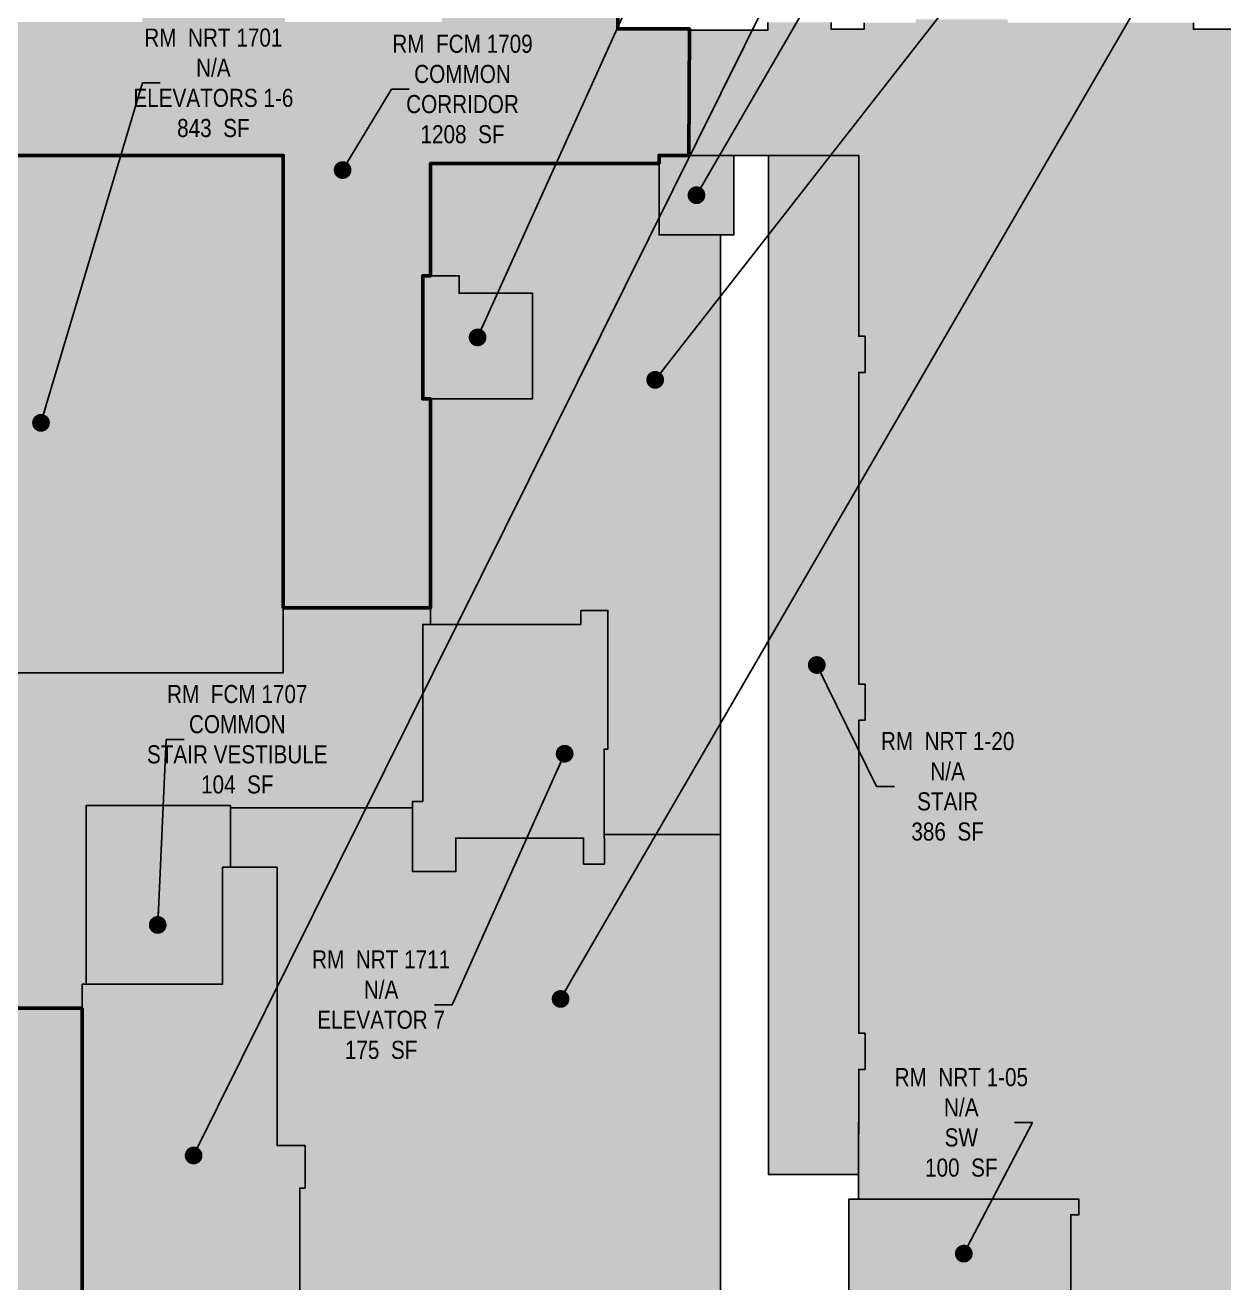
# Model space of a CAD drawing. Header units: inches. Extents: x -460 to 6059, y -234 to 4626.
# Drawn here: x 1798 to 2726, y 2995 to 3968 of the extents above; entities that cross this region are included whole.
import ezdxf

# ---------------------------------------------------------------- set-up
doc = ezdxf.new("R2010")
doc.units = ezdxf.units.IN
doc.header["$LTSCALE"] = 48
doc.header["$MEASUREMENT"] = 0
for name, color, linetype in [('0-LABEL', 3, 'Continuous'), ('1-NRT', 200, 'Continuous'), ('1-NRT-PTN', 253, 'Continuous'), ('2-BCM-PTN', 250, 'Continuous'), ('3-FCM', 190, 'Continuous'), ('3-FCM-PTN', 9, 'Continuous'), ('4-OCC', 6, 'Continuous'), ('4-OCC-PTN', 95, 'Continuous')]:
    doc.layers.add(name, color=color, linetype=linetype)
doc.styles.add('ArialN', font='ARIALN.TTF')
doc.dimstyles.new('AB-220', dxfattribs={"dimscale": 220, "dimtxt": 0.0703125, "dimasz": 0.0625, "dimexe": 0.0625, "dimexo": 0.125, "dimgap": 0.1875, "dimtad": 0, "dimdec": 4, "dimrnd": 0.0625, "dimzin": 0, "dimdsep": 46, "dimlunit": 4, "dimtxsty": 'ArialN', "dimblk": 'ARCHTICK', "dimcen": 0.0625, "dimclrd": 256, "dimclre": 256, "dimclrt": 256, "dimadec": 0, "dimazin": 0, "dimtfac": 1, "dimtdec": 4, "dimtofl": 0, "dimtmove": 2, "dimatfit": 3, "dimldrblk": 'DOT', "dimfxl": 0, "dimfrac": 2, "dimtolj": 1, "dimtzin": 0, "dimlwd": -1, "dimlwe": -1, "dimarcsym": 0})

# ---------------------------------------------------------------- blocks, each defined once
blk = doc.blocks.new('_ArchTick')
at = {"const_width": 0.15}
blk.add_lwpolyline([(-0.5, -0.5), (0.5, 0.5)], dxfattribs=at)
blk = doc.blocks.new('_Dot')
at = {"lineweight": -2}
blk.add_line((-0.5, 0), (-1, 0), dxfattribs=at)
at = {"const_width": 0.5}
blk.add_lwpolyline([(-0.25, 0, 1), (0.25, 0, 1)], format="xyb", close=True, dxfattribs=at)

msp = doc.modelspace()

# ---------------------------------------------------------------- hatches: boundary and pattern name
at = {"layer": '1-NRT-PTN'}
h = msp.add_hatch(color=256, dxfattribs=at)
h.dxf.hatch_style = 1
h.paths.add_polyline_path([(1681.20273861329, 3466.827172647093), (1681.202738613289, 3516.577184757021), (1698.577738613289, 3516.577184757021), (1698.577738613289, 3813.702172647096), (1684.827738613287, 3813.702172647097), (1684.827738613287, 3867.32645185178), (1997.577738610186, 3867.32645185178), (1997.577738610186, 3466.827172647092)])
h = msp.add_hatch(color=256, dxfattribs=at)
h.dxf.hatch_style = 1
h.paths.add_polyline_path([(2288.5777386133, 3805.827172647093), (2346.577738613179, 3805.827172647093), (2346.577738613179, 3867.324749430269), (2288.5777386133, 3867.326451851774)])
h = msp.add_hatch(color=256, dxfattribs=at)
h.dxf.hatch_style = 1
h.paths.add_polyline_path([(2443.2027386133, 3699.326451851792), (2448.2027386133, 3699.326451851792), (2448.2027386133, 3727.326451851792), (2443.2027386133, 3727.326451851792), (2443.2027386133, 3867.324749430269), (2373.327738614257, 3867.326451851794), (2373.327738613305, 3078.397310353337), (2443.188182212966, 3078.394649062052), (2443.2027386133, 3159.826451851792), (2448.2027386133, 3159.826451851792), (2448.2027386133, 3187.826451851792), (2443.2027386133, 3187.826451851792), (2443.2027386133, 3430.076451851791), (2448.2027386133, 3430.076451851792), (2448.2027386133, 3458.076451851792), (2443.2027386133, 3458.076451851792)])
h = msp.add_hatch(color=256, dxfattribs=at)
h.dxf.hatch_style = 1
h.paths.add_polyline_path([(2133.826981326059, 3774.139672647093), (2133.826981326059, 3760.594750772092), (2190.5777386133, 3760.594750772092), (2190.5777386133, 3678.827184757015), (2105.577738610186, 3678.827184757015), (2105.577738610186, 3774.139672647093)])
h = msp.add_hatch(color=256, dxfattribs=at)
h.dxf.hatch_style = 1
h.paths.add_polyline_path([(2249.077738613182, 3515.069372257018), (2249.077738613182, 3407.827172647103), (2246.077738613182, 3407.827172647103), (2246.077738613182, 3338.827184757012), (2246.327738613181, 3338.827184757013), (2246.327738613181, 3318.702172647104), (2230.202738610839, 3318.702172647105), (2230.202738610839, 3338.827184757013), (2131.140238613187, 3338.827184757014), (2131.140238613187, 3312.88966053718), (2097.640238613304, 3312.88966053718), (2097.640238613304, 3367.07717264709), (2105.577738610186, 3367.07717264709), (2105.577738610185, 3504.327184757011), (2228.077738615765, 3504.327184757011), (2228.077738615765, 3515.069372257018)])
h = msp.add_hatch(color=256, dxfattribs=at)
h.dxf.hatch_style = 1
h.paths.add_polyline_path([(1992.827738610802, 3316.327160537176), (1992.8277386108, 3100.826997853334), (2014.566706902414, 3100.826997853334), (2014.566706902414, 3067.951997853333), (2010.316706902414, 3067.951997853333), (2010.316706902414, 2931.576997853336), (2014.566706902414, 2931.576997853336), (2014.566706902414, 2885.076997853336), (1977.827738613302, 2885.076997853336), (1977.827738613302, 2907.451997853335), (1871.202738613293, 2907.451997853335), (1871.202738613293, 2869.978153569944), (1841.827738613305, 2869.978153569944), (1841.827738613305, 3225.701997853334), (1950.577738613308, 3225.701997853335), (1950.577738613308, 3316.327160537177)])
msp.add_hatch(color=256, dxfattribs=at).paths.add_polyline_path([(2607.452738613296, 2978.826451851788), (2610.537894122185, 2978.826451851788), (2610.537894122186, 2975.037047934084), (2469.524355718001, 2975.037047934067), (2469.524355718001, 2979.662047934068), (2435.531147791155, 2979.662047934068), (2435.532932998124, 3059.352496494017), (2455.526364736495, 3059.352496494017), (2455.524579529526, 3059.326451851788), (2613.702576440375, 3059.345159938277), (2613.702576440375, 3047.326451851787), (2607.452738613296, 3047.307743765298)])
at = {"layer": '2-BCM-PTN'}
h = msp.add_hatch(color=256, dxfattribs=at)
h.dxf.hatch_style = 1
h.paths.add_polyline_path([(1534.140238613289, 3974.701451851794), (1791.32773861331, 3974.701451851802), (1791.32773861331, 3970.576451851792), (1888.57773861574, 3970.576451851792), (1888.57773861574, 4211.704216228852), (1870.82773861575, 4211.7039122448), (1870.82773861575, 4234.316617787352), (2011.32773861312, 4234.316617787351), (2011.32773861312, 4229.566617787352), (1999.077738615733, 4229.566617787352), (1999.077738615733, 3970.57645185178), (2120.577738615736, 3970.57645185178), (2120.577738615736, 3993.57717264709), (2192.202738615736, 3993.57717264709), (2192.202738615737, 4054.389312249441), (2194.640238615736, 4054.389312249441), (2194.651090614056, 4147.94318884636), (2192.202738615736, 4147.94318884636), (2192.202738615736, 4153.452172647098), (2282.702738613183, 4153.452172647098), (2282.702738613183, 4003.07717264709), (2256.577738613301, 4003.07717264709), (2256.577738613301, 3965.326451851778), (2312.202738613335, 3965.326451851781), (2311.7027386133, 3867.326451851794), (2288.5777386133, 3867.326451851775), (2288.5777386133, 3861.201451851774), (2111.702738610187, 3861.201451851774), (2111.702738610187, 3774.139672647093), (2105.577738610186, 3774.139672647093), (2105.577738610186, 3678.827184757015), (2111.702738610187, 3678.827184757015), (2111.702738610187, 3517.139672647088), (1997.577738610187, 3517.139672647089), (1997.577738610187, 3867.32645185178), (1684.827738613287, 3867.326451851779), (1684.827738613287, 3818.577172647096), (1573.702738613288, 3818.577172647096), (1573.702738613288, 3862.201451851781), (1534.140238613289, 3862.201451851781)])
at = {"layer": '3-FCM-PTN'}
h = msp.add_hatch(color=256, dxfattribs=at)
h.dxf.hatch_style = 1
h.paths.add_polyline_path([(1534.140238613289, 3974.701451851794), (1791.32773861331, 3974.701451851802), (1791.32773861331, 3970.576451851792), (1888.57773861574, 3970.576451851792), (1888.57773861574, 4211.704216228852), (1870.82773861575, 4211.7039122448), (1870.82773861575, 4234.316617787352), (2011.32773861312, 4234.316617787351), (2011.32773861312, 4229.566617787352), (1999.077738615733, 4229.566617787352), (1999.077738615733, 3970.57645185178), (2120.577738615736, 3970.57645185178), (2120.577738615736, 3993.57717264709), (2192.202738615736, 3993.57717264709), (2192.202738615737, 4054.389312249441), (2194.640238615736, 4054.389312249441), (2194.651090614056, 4147.94318884636), (2192.202738615736, 4147.94318884636), (2192.202738615736, 4153.452172647098), (2282.702738613183, 4153.452172647098), (2282.702738613183, 4003.07717264709), (2256.577738613301, 4003.07717264709), (2256.577738613301, 3965.326451851778), (2312.202738613335, 3965.326451851781), (2311.7027386133, 3867.326451851794), (2288.5777386133, 3867.326451851775), (2288.5777386133, 3861.201451851774), (2111.702738610187, 3861.201451851774), (2111.702738610187, 3774.139672647093), (2105.577738610186, 3774.139672647093), (2105.577738610186, 3678.827184757015), (2111.702738610187, 3678.827184757015), (2111.702738610187, 3517.139672647088), (1997.577738610187, 3517.139672647089), (1997.577738610187, 3867.32645185178), (1684.827738613287, 3867.326451851779), (1684.827738613287, 3818.577172647096), (1573.702738613288, 3818.577172647096), (1573.702738613288, 3862.201451851781), (1534.140238613289, 3862.201451851781)])
h = msp.add_hatch(color=256, dxfattribs=at)
h.dxf.hatch_style = 1
h.paths.add_polyline_path([(2111.702738610187, 3517.139672647088), (2111.702738610187, 3504.327184757011), (2105.577738610185, 3504.327184757011), (2105.577738610185, 3367.07717264709), (2097.640238613304, 3367.07717264709), (2097.640238613304, 3362.20217264709), (1956.702738613309, 3362.202172647094), (1956.702738613309, 3364.014672647094), (1844.952738613268, 3363.952172647092), (1844.890238613306, 3225.701997853334), (1841.827738613305, 3225.701997853334), (1841.827738613305, 3207.139672647105), (1736.952738613306, 3207.139672647105), (1736.952738613306, 3357.577172647095), (1524.515238613287, 3357.577172647095), (1524.515238613287, 3466.827172647096), (1578.577738613286, 3466.827172647096), (1578.577738613286, 3515.57717264709), (1681.20273861329, 3515.57717264709), (1681.440253838622, 3466.827172647094), (1997.577738610186, 3466.827172647092), (1997.577738610186, 3517.139672647088)])
h = msp.add_hatch(color=256, dxfattribs=at)
h.dxf.hatch_style = 1
h.paths.add_polyline_path([(1956.702738613309, 3364.014672647094), (1956.702738613309, 3316.327160537177), (1950.577738613308, 3316.327160537177), (1950.577738613308, 3225.701997853334), (1844.890238613306, 3225.701997853334), (1844.890238613306, 3364.014672647094)])
h = msp.add_hatch(color=256, dxfattribs=at)
h.dxf.hatch_style = 1
h.paths.add_polyline_path([(1841.827738613305, 3207.139672647105), (1841.827738613305, 2869.978153569944), (1871.202738613293, 2869.978153569944), (1871.202738613293, 2754.57700996326), (1865.279053694166, 2754.57700996326), (1865.279053694166, 2721.987271507023), (1909.463289657364, 2677.803035543826), (1826.2898545203, 2594.629600406763), (1741.827738613305, 2679.073661470669), (1741.8277386133, 2776.077009963262), (1445.396097988282, 2776.077009963263), (1445.396097988284, 2886.202009963265), (1736.952738613306, 2886.202009963263), (1736.952738613306, 3028.576997853335), (1688.952738613306, 3028.576997853335), (1688.952738613306, 3110.576997853334), (1736.702738613307, 3110.576997853334), (1736.702738613307, 3196.577172647105), (1736.952738613306, 3196.577172647105), (1736.952738613306, 3207.139672647105)])
at = {"layer": '4-OCC-PTN'}
msp.add_hatch(color=50, dxfattribs=at).paths.add_polyline_path([(3731.531147791161, 3757.851497564019), (3734.083771325932, 3757.851497564019), (3734.083771325932, 3839.467628081754), (3731.531147791161, 3839.467628081754), (3731.531147791161, 3866.467628081754), (3734.031147791161, 3866.467628081754), (3734.031147791161, 3948.083758599488), (3731.531147791161, 3948.083758599488), (3731.531147791161, 3970.08375859949), (3709.53114779116, 3970.08375859949), (3709.53114779116, 3972.58375859949), (3606.866943202227, 3972.58375859949), (3606.866943202227, 3970.08375859949), (3579.866943202228, 3970.083758599489), (3579.866943202228, 3972.583758599495), (3477.202738613295, 3972.583758599495), (3477.202738613295, 3970.0837585995), (3477.202738613295, 3965.0837585995), (3449.202738613294, 3965.0837585995), (3449.202738613294, 3972.632705873688), (3352.781147791161, 3972.632705873688), (3352.781147791161, 3970.08375859949), (3325.781147791161, 3970.08375859949), (3325.781147791161, 3972.58375859949), (3229.202738613295, 3972.58375859949), (3229.202738613296, 3965.08375859949), (3201.202738613296, 3965.083758599489), (3201.202738613296, 3972.58375859949), (3105.202738613296, 3972.58375859949), (3105.202738613296, 3970.08375859949), (3078.202738613296, 3970.08375859949), (3078.202738613296, 3972.58375859949), (2982.202738613295, 3972.58375859949), (2982.202738613295, 3965.08375859949), (2954.202738613295, 3965.083758599489), (2954.202738613295, 3972.583758599491), (2858.202738613295, 3972.583758599491), (2858.202738613295, 3970.083758599488), (2831.202738613295, 3970.083758599488), (2831.202738613295, 3972.583758599488), (2735.202738613295, 3972.583758599488), (2735.202738613295, 3965.083758599488), (2707.952738613296, 3965.083758599488), (2702.452738613296, 3965.083758599488), (2702.452738613296, 3970.083758599491), (2558.702738613296, 3970.083758599491), (2558.702738613296, 3972.583758599488), (2487.452738613296, 3972.583758599488), (2487.452738613296, 3970.083758599488), (2447.452738613296, 3970.083758599487), (2447.452738613296, 3965.083758599487), (2421.952738613296, 3965.083758599487), (2421.952738613296, 3970.326451851788), (2372.952738613296, 3970.326451851788), (2372.952738613296, 3964.326451851788), (2312.197763669974, 3964.351362953166), (2311.7027386133, 3867.326451851794), (2443.2027386133, 3867.326451851794), (2443.2027386133, 3727.326451851792), (2448.2027386133, 3727.326451851792), (2448.2027386133, 3699.326451851792), (2443.2027386133, 3699.326451851792), (2443.2027386133, 3458.076451851792), (2448.2027386133, 3458.076451851792), (2448.202738613303, 3430.076451851792), (2443.2027386133, 3430.076451851791), (2443.202738613322, 3187.826451851792), (2448.2027386133, 3187.826451851792), (2448.202738613303, 3159.826451851792), (2443.2027386133, 3159.826451851792), (2443.184778384243, 3059.352859678375), (2613.68477838424, 3059.326451851787), (2613.720698842351, 3047.326451851787), (2607.452738613295, 3047.326451851788), (2607.452738613296, 2978.826451851788), (2610.537894122185, 2978.826451851788), (2610.537894122186, 2975.037047928278), (2722.053053339662, 2975.037047928278), (2722.05305333966, 2933.932522883389), (2742.291311907508, 2933.932522883389), (2742.291311907508, 2827.987878557575), (2724.577738613295, 2827.987878557575), (2724.577738613296, 2803.15482419958), (2731.151314952701, 2803.154824199581), (2737.327738613296, 2803.154824199581), (2906.577738613294, 2803.154824199581), (2910.577738613294, 2803.154824199581), (2933.059828169024, 2803.154824199581), (2933.059828169024, 2870.529824199585), (2951.824002145573, 2870.529824199585), (2951.824002145575, 3059.606146082283), (2951.824002145575, 3296.154824199581), (2951.824002145575, 3300.654568675698), (2951.824002145576, 3429.326451851786), (2951.824002145576, 3446.47577911517), (2982.202738613297, 3446.494542975483), (2982.202738613297, 3436.154824199579), (3185.404938302983, 3436.154824199577), (3185.404938302983, 3460.390140430296), (3185.404938302983, 3481.765140430291), (3206.779938302972, 3481.765140430291), (3541.071655707549, 3481.765140430294), (3544.966912589842, 3481.765140430294), (3731.531147791162, 3481.765140430294), (3731.531147791162, 3540.61923652855), (3734.031147791162, 3540.61923652855), (3734.031147791162, 3622.235367046284), (3731.531147791161, 3622.235367046284), (3731.531147791161, 3649.235367046284), (3734.031147791161, 3649.235367046284), (3734.031147791161, 3730.851497564019), (3731.531147791161, 3730.851497564019)])
h = msp.add_hatch(color=50, dxfattribs=at)
h.dxf.hatch_style = 1
h.paths.add_polyline_path([(2288.5777386133, 3861.201451851774), (2288.5777386133, 3805.827172647093), (2336.077738613287, 3805.827172647092), (2336.077738613287, 3341.764684756994), (2246.074960835404, 3341.764684756994), (2246.077738613182, 3407.827172647103), (2249.077738613182, 3407.827172647103), (2249.077738613182, 3515.069372257018), (2228.077738615765, 3515.069372257018), (2228.077738615765, 3504.327184757011), (2111.702738610187, 3504.327184757011), (2111.702738610187, 3517.139672647088), (2111.702738610187, 3678.827184757015), (2190.5777386133, 3678.827184757015), (2190.5777386133, 3760.594750772091), (2133.826981326059, 3760.594750772091), (2133.826981326059, 3774.139672647093), (2111.702738610187, 3774.139672647093), (2111.702738610187, 3861.201451851774)])
h = msp.add_hatch(color=50, dxfattribs=at)
h.dxf.hatch_style = 1
h.paths.add_polyline_path([(2336.077738613286, 3341.764684756994), (2336.07773861318, 2893.092620187242), (2345.577738615763, 2893.092620187242), (2345.577738615763, 2835.139497853332), (2346.577738615763, 2835.139497853332), (2346.577738615763, 2758.576997853332), (2337.702738615767, 2758.576997853332), (2337.702738615767, 2662.576997853333), (2263.933371260006, 2662.576997853332), (2088.521974259432, 2662.576997853332), (2088.521974259433, 2629.944949773275), (2005.67821055353, 2629.944949773275), (2003.420103207489, 2627.686842427296), (1941.186438715866, 2689.920506918907), (1919.266128499075, 2668.000196702114), (1865.279053694166, 2721.987271507023), (1865.279053694166, 2754.57700996326), (1871.202738613293, 2754.57700996326), (1871.202738613293, 2869.978153569944), (1871.202738613293, 2907.451997853335), (1977.827738613302, 2907.451997853335), (1977.827738613302, 2885.076997853336), (2014.566706902414, 2885.076997853336), (2014.566706902414, 2931.576997853336), (2010.316706902414, 2931.576997853336), (2010.316706902414, 3067.951997853333), (2014.566706902414, 3067.951997853333), (2014.566706902414, 3100.826997853334), (1992.8277386108, 3100.826997853334), (1992.827738610802, 3316.327160537176), (1956.702738613309, 3316.327160537177), (1956.702738613309, 3362.202172647093), (2097.640238613304, 3362.20217264709), (2097.640238613304, 3312.88966053718), (2131.140238613187, 3312.88966053718), (2131.140238613187, 3338.827184757013), (2230.202738610839, 3338.827184757012), (2230.202738610839, 3318.702172647104), (2246.327738613181, 3318.702172647104), (2246.327738613145, 3338.827184757013), (2246.077738613182, 3338.827184757013), (2246.077738613182, 3341.764684756994)])

# ---------------------------------------------------------------- linework, layer by layer
at = {"layer": '1-NRT', "flags": 128}
for points in [[(1681.20273861329, 3466.827172647093), (1681.202738613289, 3516.577184757021), (1698.577738613289, 3516.577184757021), (1698.577738613289, 3813.702172647096), (1684.827738613287, 3813.702172647097), (1684.827738613287, 3867.32645185178), (1997.577738610186, 3867.32645185178), (1997.577738610186, 3466.827172647092)], [(2288.5777386133, 3805.827172647093), (2346.577738613179, 3805.827172647093), (2346.577738613179, 3867.324749430269), (2288.5777386133, 3867.326451851774)], [(2133.826981326059, 3774.139672647093), (2133.826981326059, 3760.594750772092), (2190.5777386133, 3760.594750772092), (2190.5777386133, 3678.827184757015), (2105.577738610186, 3678.827184757015), (2105.577738610186, 3774.139672647093)], [(2249.077738613182, 3515.069372257018), (2249.077738613182, 3407.827172647103), (2246.077738613182, 3407.827172647103), (2246.077738613182, 3338.827184757012), (2246.327738613181, 3338.827184757013), (2246.327738613181, 3318.702172647104), (2230.202738610839, 3318.702172647105), (2230.202738610839, 3338.827184757013), (2131.140238613187, 3338.827184757014), (2131.140238613187, 3312.88966053718), (2097.640238613304, 3312.88966053718), (2097.640238613304, 3367.07717264709), (2105.577738610186, 3367.07717264709), (2105.577738610185, 3504.327184757011), (2228.077738615765, 3504.327184757011), (2228.077738615765, 3515.069372257018)], [(1992.827738610802, 3316.327160537176), (1992.8277386108, 3100.826997853334), (2014.566706902414, 3100.826997853334), (2014.566706902414, 3067.951997853333), (2010.316706902414, 3067.951997853333), (2010.316706902414, 2931.576997853336), (2014.566706902414, 2931.576997853336), (2014.566706902414, 2885.076997853336), (1977.827738613302, 2885.076997853336), (1977.827738613302, 2907.451997853335), (1871.202738613293, 2907.451997853335), (1871.202738613293, 2869.978153569944), (1841.827738613305, 2869.978153569944), (1841.827738613305, 3225.701997853334), (1950.577738613308, 3225.701997853335), (1950.577738613308, 3316.327160537177)]]:
    msp.add_lwpolyline(points, close=True, dxfattribs=at)
at = {"layer": '1-NRT'}
msp.add_lwpolyline([(2443.2027386133, 3867.326451851793), (2443.2027386133, 3727.326451851792), (2448.2027386133, 3727.326451851792), (2448.2027386133, 3699.326451851792), (2443.2027386133, 3699.326451851792), (2443.2027386133, 3458.076451851792), (2448.2027386133, 3458.076451851792), (2448.2027386133, 3430.076451851792), (2443.2027386133, 3430.076451851791), (2443.2027386133, 3187.826451851792), (2448.2027386133, 3187.826451851792), (2448.2027386133, 3159.826451851792), (2443.2027386133, 3159.826451851792), (2443.188182212966, 3078.394649062052), (2373.327738613305, 3078.397310353337), (2373.327738614257, 3867.326451851794), (2443.2027386133, 3867.324749430269)], dxfattribs=at)
msp.add_lwpolyline([(2607.452738613296, 2978.826451851788), (2610.537894122185, 2978.826451851788), (2610.537894122186, 2975.037047934084), (2469.524355718001, 2975.037047934067), (2469.524355718001, 2979.662047934068), (2435.531147791155, 2979.662047934068), (2435.532932998124, 3059.352496494017), (2455.526364736495, 3059.352496494017), (2455.524579529526, 3059.326451851788), (2613.702576440375, 3059.345159938277), (2613.702576440375, 3047.326451851787), (2607.452738613296, 3047.307743765298)], close=True, dxfattribs=at)
at = {"layer": '3-FCM', "lineweight": 50, "flags": 128}
msp.add_lwpolyline([(2256.577738613301, 4003.07717264709), (2256.577738613301, 3965.326451851778), (2312.202738613335, 3965.326451851781), (2311.7027386133, 3867.326451851794), (2288.5777386133, 3867.326451851775), (2288.5777386133, 3861.201451851774), (2111.702738610187, 3861.201451851774), (2111.702738610187, 3774.139672647093), (2105.577738610186, 3774.139672647093), (2105.577738610186, 3678.827184757015), (2111.702738610187, 3678.827184757015), (2111.702738610187, 3517.139672647088), (1997.577738610187, 3517.139672647089), (1997.577738610187, 3867.32645185178), (1684.827738613287, 3867.326451851779), (1684.827738613287, 3818.577172647096), (1573.702738613288, 3818.577172647096), (1573.702738613288, 3862.201451851781), (1534.140238613289, 3862.201451851781), (1534.140238613289, 3974.701451851794)], dxfattribs=at)
at = {"layer": '3-FCM', "flags": 128}
for points in [[(2111.702738610187, 3517.139672647088), (2111.702738610187, 3504.327184757011), (2105.577738610185, 3504.327184757011), (2105.577738610185, 3367.07717264709), (2097.640238613304, 3367.07717264709), (2097.640238613304, 3362.20217264709), (1956.702738613309, 3362.202172647094), (1956.702738613309, 3364.014672647094), (1844.952738613268, 3363.952172647092), (1844.890238613306, 3225.701997853334), (1841.827738613305, 3225.701997853334), (1841.827738613305, 3207.139672647105), (1736.952738613306, 3207.139672647105), (1736.952738613306, 3357.577172647095), (1524.515238613287, 3357.577172647095), (1524.515238613287, 3466.827172647096), (1578.577738613286, 3466.827172647096), (1578.577738613286, 3515.57717264709), (1681.20273861329, 3515.57717264709), (1681.440253838622, 3466.827172647094), (1997.577738610186, 3466.827172647092), (1997.577738610186, 3517.139672647088)], [(1956.702738613309, 3364.014672647094), (1956.702738613309, 3316.327160537177), (1950.577738613308, 3316.327160537177), (1950.577738613308, 3225.701997853334), (1844.890238613306, 3225.701997853334), (1844.890238613306, 3364.014672647094)]]:
    msp.add_lwpolyline(points, close=True, dxfattribs=at)
at = {"layer": '3-FCM', "lineweight": 50, "flags": 128}
msp.add_lwpolyline([(1841.827738613305, 3207.139672647105), (1841.827738613305, 2869.978153569944), (1871.202738613293, 2869.978153569944), (1871.202738613293, 2754.57700996326), (1865.279053694166, 2754.57700996326), (1865.279053694166, 2721.987271507023), (1909.463289657364, 2677.803035543826), (1826.2898545203, 2594.629600406763), (1741.827738613305, 2679.073661470669), (1741.8277386133, 2776.077009963262), (1445.396097988282, 2776.077009963263), (1445.396097988284, 2886.202009963265), (1736.952738613306, 2886.202009963263), (1736.952738613306, 3028.576997853335), (1688.952738613306, 3028.576997853335), (1688.952738613306, 3110.576997853334), (1736.702738613307, 3110.576997853334), (1736.702738613307, 3196.577172647105), (1736.952738613306, 3196.577172647105), (1736.952738613306, 3207.139672647105)], close=True, dxfattribs=at)
at = {"layer": '4-OCC'}
for points in [[(2607.452738613296, 2978.826451851788), (2607.452738613295, 3047.326451851788), (2613.720698842351, 3047.326451851787), (2613.68477838424, 3059.326451851787), (2443.184778384243, 3059.352859678375), (2443.2027386133, 3159.826451851792), (2448.202738613303, 3159.826451851792), (2448.2027386133, 3187.826451851792), (2443.202738613322, 3187.826451851792), (2443.2027386133, 3430.076451851791), (2448.202738613303, 3430.076451851792), (2448.2027386133, 3458.076451851792), (2443.2027386133, 3458.076451851792), (2443.2027386133, 3699.326451851792), (2448.2027386133, 3699.326451851792), (2448.2027386133, 3727.326451851792), (2443.2027386133, 3727.326451851792), (2443.2027386133, 3867.326451851794), (2311.7027386133, 3867.326451851794), (2312.197763669974, 3964.351362953166), (2372.952738613296, 3964.326451851788), (2372.952738613296, 3970.326451851788)], [(2421.952738613296, 3970.326451851788), (2421.952738613296, 3965.083758599487), (2447.452738613296, 3965.083758599487), (2447.452738613296, 3970.083758599487)], [(2702.452738613296, 3970.083758599491), (2702.452738613296, 3965.083758599488), (2707.952738613296, 3965.083758599488), (2735.202738613295, 3965.083758599488)]]:
    msp.add_lwpolyline(points, dxfattribs=at)
at = {"layer": '4-OCC', "flags": 128}
msp.add_lwpolyline([(2288.5777386133, 3861.201451851774), (2288.5777386133, 3805.827172647093), (2336.077738613287, 3805.827172647092), (2336.077738613287, 3341.764684756994), (2246.074960835404, 3341.764684756994), (2246.077738613182, 3407.827172647103), (2249.077738613182, 3407.827172647103), (2249.077738613182, 3515.069372257018), (2228.077738615765, 3515.069372257018), (2228.077738615765, 3504.327184757011), (2111.702738610187, 3504.327184757011), (2111.702738610187, 3517.139672647088), (2111.702738610187, 3678.827184757015), (2190.5777386133, 3678.827184757015), (2190.5777386133, 3760.594750772091), (2133.826981326059, 3760.594750772091), (2133.826981326059, 3774.139672647093), (2111.702738610187, 3774.139672647093), (2111.702738610187, 3861.201451851774)], close=True, dxfattribs=at)
msp.add_lwpolyline([(2010.316706902414, 2931.576997853336), (2010.316706902414, 3067.951997853333), (2014.566706902414, 3067.951997853333), (2014.566706902414, 3100.826997853334), (1992.8277386108, 3100.826997853334), (1992.827738610802, 3316.327160537176), (1956.702738613309, 3316.327160537177), (1956.702738613309, 3362.202172647093), (2097.640238613304, 3362.20217264709), (2097.640238613304, 3312.88966053718), (2131.140238613187, 3312.88966053718), (2131.140238613187, 3338.827184757013), (2230.202738610839, 3338.827184757012), (2230.202738610839, 3318.702172647104), (2246.327738613181, 3318.702172647104), (2246.327738613145, 3338.827184757013), (2246.077738613182, 3338.827184757013), (2246.077738613182, 3341.764684756994), (2336.077738613286, 3341.764684756994), (2336.07773861318, 2893.092620187242)], dxfattribs=at)

# ---------------------------------------------------------------- texts
at = {"layer": '0-LABEL', "char_height": 14, "attachment_point": 5, "style": 'ArialN'}
for s, insert in [('RM  NRT 1701\\PN/A\\PELEVATORS 1-6\\P843  SF', (1943.490118439746, 3923.496292416876)), ('RM  FCM 1709\\PCOMMON\\PCORRIDOR\\P1208  SF', (2136.412069955011, 3918.677336490906)), ('RM  FCM 1707\\PCOMMON\\PSTAIR VESTIBULE\\P104  SF', (1961.998332420808, 3415.304164316549)), ('RM  NRT 1-20\\PN/A\\PSTAIR\\P386  SF', (2512.073412037718, 3378.875892543112)), ('RM  NRT 1711\\PN/A\\PELEVATOR 7\\P175  SF', (2073.397081941928, 3209.848743484739)), ('RM  NRT 1-05\\PN/A\\PSW\\P100  SF', (2522.686077580733, 3118.724712734689))]:
    msp.add_mtext(s, dxfattribs=dict(at, insert=insert))

# ---------------------------------------------------------------- leaders
at = {"layer": '0-LABEL', "annotation_type": 0, "has_hookline": 1}
for points, hookline_direction, text_width in [([(1928.19722275786, 3093.152657053561), (2522.013763435109, 4289.06029012584), (2535.763763435109, 4289.06029012584)], 0, 104.9809004092769), ([(2148.077738611743, 3726.483428702054), (2342.217643718704, 4155.934815115157), (2355.967643718704, 4155.934815115157)], 0, 101.2755798090041), ([(2212.36056992767, 3214.360122832521), (2715.759987424764, 4081.225991635284), (2729.509987424764, 4081.225991635284)], 0, 76.83765347885402), ([(2285.642703822363, 3693.613860452242), (2587.869336855128, 4080.500263241487), (2601.619336855128, 4080.500263241487)], 0, 76.83765347885402), ([(2317.57773861324, 3836.576812249434), (2459.9786862855, 4082.02148676411), (2473.7286862855, 4082.02148676411)], 0, 99.15552523874489), ([(1809.992006002823, 3660.338409410944), (1888.490118439746, 3923.496292416876), (1902.240118439746, 3923.496292416876)], 0, 121.8553888130969), ([(2043.568361665129, 3856.030842863893), (2081.412069955011, 3918.677336490906), (2095.162069955011, 3918.677336490906)], 0, 106.7667121418827), ([(2410.765238613302, 3472.860550456922), (2457.073412037718, 3378.875892543112), (2470.823412037718, 3378.875892543112)], 0, 101.3328785811733), ([(1900.396662896725, 3271.657074476565), (1906.998332420808, 3415.304164316549), (1920.748332420808, 3415.304164316549)], 0, 138.3287858117326), ([(2215.510084242167, 3404.179584274134), (2128.397081941928, 3209.848743484739), (2114.647081941928, 3209.848743484739)], 1, 102.7366984993179), ([(2524.616862115765, 3017.194772214042), (2577.686077580733, 3118.724712734689), (2563.936077580733, 3118.724712734689)], 1, 101.4570259208731)]:
    msp.add_leader(points, dimstyle='AB-220', dxfattribs=dict(at, hookline_direction=hookline_direction, text_width=text_width))

doc.saveas('drawing.dxf')
